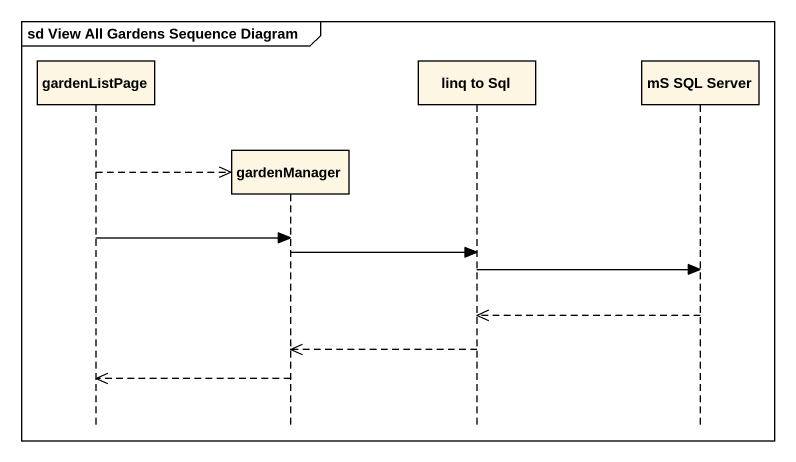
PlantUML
@startuml
mainframe sd View All Gardens Sequence Diagram
hide footbox
participant gardenListPage
participant gardenManager
participant "linq to Sql" as linq_to_Sql
participant "mS SQL Server" as mS_SQL_Server

gardenListPage -->> gardenManager **
gardenListPage -> gardenManager
gardenManager -> linq_to_Sql
linq_to_Sql -> mS_SQL_Server
mS_SQL_Server -->> linq_to_Sql
linq_to_Sql -->> gardenManager
gardenManager -->> gardenListPage
@enduml
